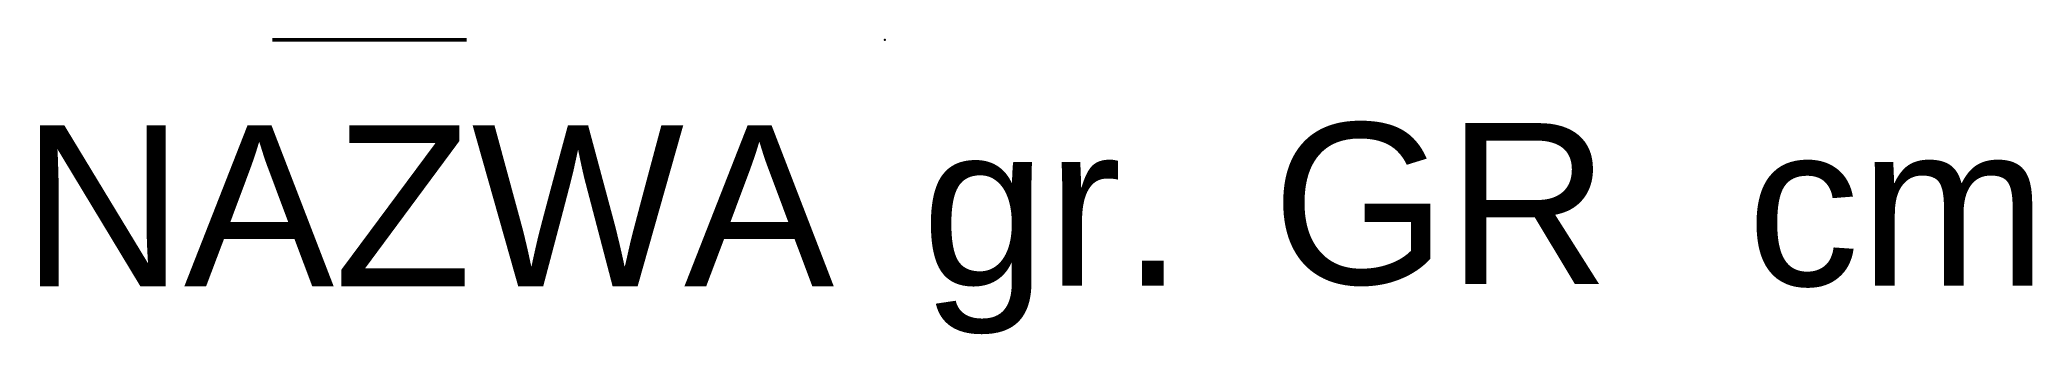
# Model space of a CAD drawing. Header units: millimetres. Extents: x -524 to 712, y -183 to 0.
import ezdxf
from ezdxf.enums import TextEntityAlignment as Align

# ---------------------------------------------------------------- set-up
doc = ezdxf.new("R2010")
doc.units = ezdxf.units.MM
doc.header["$LTSCALE"] = 10
doc.header["$MEASUREMENT"] = 0
doc.layers.get('Defpoints').update_dxf_attribs({"color": 2, "lineweight": 50})
doc.layers.add('G-Opisy', color=2, linetype='Continuous', lineweight=18)
doc.styles.add('Arial-GG', font='arial.ttf')

msp = doc.modelspace()

# ---------------------------------------------------------------- linework, layer by layer
at = {"ltscale": 2}
msp.add_point((0, 0), dxfattribs=at)
at = {"layer": 'Defpoints'}
msp.add_lwpolyline([(-380.1, 0), (-259.7, 0)], dxfattribs=at)

# ---------------------------------------------------------------- texts
at = {"layer": 'G-Opisy', "insert": (371.9, -117.7), "char_height": 100, "width": 2920.171, "attachment_point": 5, "style": 'Arial-GG'}
msp.add_mtext('gr.         cm', dxfattribs=at)
at = {"layer": 'G-Opisy', "ltscale": 2, "style": 'Arial-GG'}
msp.add_attdef('NAZWA', text='SŻ-1/0', height=100, dxfattribs=at).set_placement((-31.5, -153), align=Align.RIGHT)
msp.add_attdef('GR', text='25', height=100, dxfattribs=at).set_placement((344.9, -151.7), align=Align.CENTER)

doc.saveas('drawing.dxf')
